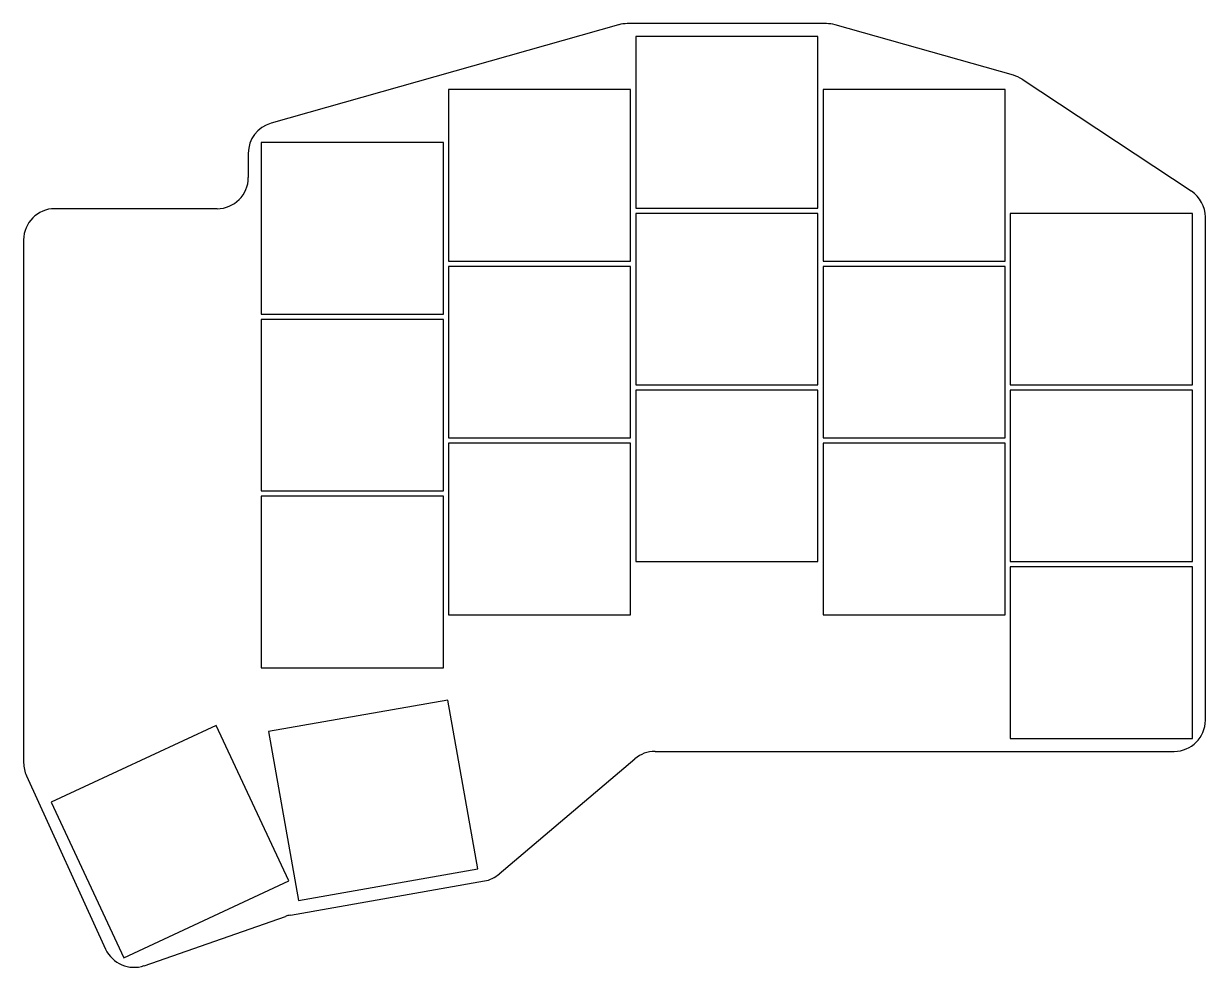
# Model space of a CAD drawing. Header units: millimetres. Extents: x 130 to 244, y -30 to 60.
import ezdxf

# ---------------------------------------------------------------- set-up
doc = ezdxf.new("R2010")
doc.units = ezdxf.units.MM

msp = doc.modelspace()

# ---------------------------------------------------------------- linework, layer by layer
for p, q in [((187.6, 60.39), (154.18, 50.92)), ((207.58, 60.5), (188.42, 60.5)), ((225.55, 55.53), (208.4, 60.39)), ((206.75, 59.25), (189.25, 59.25)), ((189.25, 59.25), (189.25, 42.75)), ((206.75, 42.75), (206.75, 59.25)), ((242.65, 44.39), (226.39, 55.14)), ((188.75, 54.15), (171.25, 54.15)), ((171.25, 54.15), (171.25, 37.65)), ((188.75, 37.65), (188.75, 54.15)), ((224.75, 54.15), (207.25, 54.15)), ((207.25, 54.15), (207.25, 37.65)), ((224.75, 37.65), (224.75, 54.15)), ((170.75, 49.05), (153.25, 49.05)), ((153.25, 49.05), (153.25, 32.55)), ((170.75, 32.55), (170.75, 49.05)), ((152, 48.03), (152, 45.7)), ((149, 42.7), (133.4, 42.7)), ((189.25, 42.75), (206.75, 42.75)), ((206.75, 42.25), (189.25, 42.25)), ((189.25, 42.25), (189.25, 25.75)), ((206.75, 25.75), (206.75, 42.25)), ((242.75, 42.25), (225.25, 42.25)), ((225.25, 42.25), (225.25, 25.75)), ((242.75, 25.75), (242.75, 42.25)), ((244, -6.5), (244, 41.89)), ((130.4, 39.7), (130.4, -10.6)), ((171.25, 37.65), (188.75, 37.65)), ((207.25, 37.65), (224.75, 37.65)), ((188.75, 37.15), (171.25, 37.15)), ((171.25, 37.15), (171.25, 20.65)), ((188.75, 20.65), (188.75, 37.15)), ((224.75, 37.15), (207.25, 37.15)), ((207.25, 37.15), (207.25, 20.65)), ((224.75, 20.65), (224.75, 37.15)), ((153.25, 32.55), (170.75, 32.55)), ((170.75, 32.05), (153.25, 32.05)), ((153.25, 32.05), (153.25, 15.55)), ((170.75, 15.55), (170.75, 32.05)), ((189.25, 25.75), (206.75, 25.75)), ((206.75, 25.25), (189.25, 25.25)), ((189.25, 25.25), (189.25, 8.75)), ((206.75, 8.75), (206.75, 25.25)), ((225.25, 25.75), (242.75, 25.75)), ((242.75, 25.25), (225.25, 25.25)), ((225.25, 25.25), (225.25, 8.75)), ((242.75, 8.75), (242.75, 25.25)), ((171.25, 20.65), (188.75, 20.65)), ((207.25, 20.65), (224.75, 20.65)), ((188.75, 20.15), (171.25, 20.15)), ((171.25, 20.15), (171.25, 3.65)), ((188.75, 3.65), (188.75, 20.15)), ((224.75, 20.15), (207.25, 20.15)), ((207.25, 20.15), (207.25, 3.65)), ((224.75, 3.65), (224.75, 20.15)), ((153.25, 15.55), (170.75, 15.55)), ((170.75, 15.05), (153.25, 15.05)), ((153.25, 15.05), (153.25, -1.45)), ((170.75, -1.45), (170.75, 15.05)), ((189.25, 8.75), (206.75, 8.75)), ((225.25, 8.75), (242.75, 8.75)), ((242.75, 8.25), (225.25, 8.25)), ((225.25, 8.25), (225.25, -8.25)), ((242.75, -8.25), (242.75, 8.25)), ((171.25, 3.65), (188.75, 3.65)), ((207.25, 3.65), (224.75, 3.65)), ((153.25, -1.45), (170.75, -1.45)), ((171.18, -4.56), (153.95, -7.59)), ((174.05, -20.81), (171.18, -4.56)), ((148.9, -7), (133.04, -14.39)), ((155.88, -21.95), (148.9, -7)), ((153.95, -7.59), (156.82, -23.84)), ((225.25, -8.25), (242.75, -8.25)), ((176.12, -21.29), (189.16, -10.21)), ((191.1, -9.5), (241, -9.5)), ((130.67, -11.84), (138.28, -28.52)), ((133.04, -14.39), (140.02, -29.35)), ((156.82, -23.84), (174.05, -20.81)), ((140.02, -29.35), (155.88, -21.95)), ((156.04, -25.25), (174.7, -21.96)), ((141.99, -30.11), (155.57, -25.37))]:
    msp.add_line(p, q)
for centre, start, end in [((188.42, 57.5), 90, 105.8192), ((207.58, 57.5), 74.1808, 90), ((224.73, 52.64), 56.5309, 74.1808), ((155, 48.03), 105.8192, 180), ((149, 45.7), 270, 0), ((241, 41.89), 0, 56.5309), ((133.4, 39.7), 90, 180), ((241, -6.5), 270, 0), ((191.1, -12.5), 90, 130.3468), ((133.4, -10.6), 180, 204.5213), ((174.18, -19.01), 280, 310.3468), ((156.56, -28.2), 100, 109.2238), ((141.01, -27.27), 204.5213, 289.2238)]:
    msp.add_arc(centre, 3, start, end)

doc.saveas('drawing.dxf')
